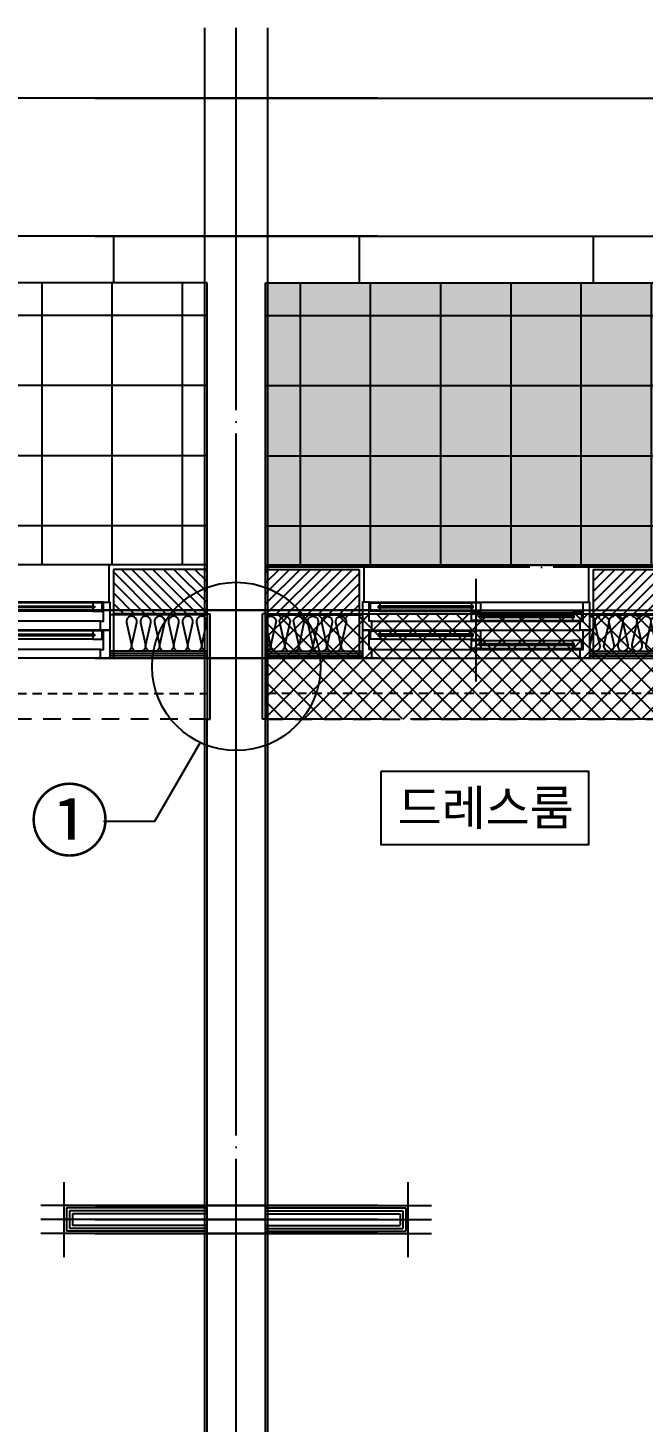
# Model space of a CAD drawing. Header units: millimetres. Extents: x -24416 to 92204, y -190080 to 23760.
# Drawn here: x 4337 to 6967, y -144708 to -138747 of the extents above; entities that cross this region are included whole.
import ezdxf
from ezdxf.enums import TextEntityAlignment as Align
from ezdxf.xclip import XClip

# ---------------------------------------------------------------- set-up
doc = ezdxf.new("R2010")
doc.units = ezdxf.units.MM
doc.header["$LTSCALE"] = 50
doc.header["$XCLIPFRAME"] = 0
for name, pattern in [('AUDIT_D_220706163347-0', [0]), ('CEN', [62, 60, -1, 0, -1]), ('H', [1.3, 0.8, -0.5]), ('HID', [2.5, 1.5, -1])]:
    doc.linetypes.add(name, pattern=pattern)
for name, color, linetype in [('A_HAT', 8, 'Continuous'), ('AA-단열-바닥-욕실', 30, 'Continuous'), ('ARDM', 7, 'Continuous'), ('CEN_CON', 1, 'CEN'), ('CEN_WALL', 12, 'CEN'), ('CONC', 2, 'Continuous'), ('dan1', 7, 'HID'), ('ELE3_CON', 7, 'Continuous'), ('ELE4', 4, 'Continuous'), ('ETC', 6, 'Continuous'), ('FIN', 6, 'Continuous'), ('HAT', 9, 'Continuous'), ('INS', 252, 'Continuous'), ('TEXT', 3, 'Continuous'), ('WAL', 3, 'Continuous'), ('WAL_DRY', 7, 'Continuous'), ('WIN', 4, 'Continuous'), ('바닥타일', 8, 'Continuous'), ('실명', 3, 'AUDIT_D_220706163347-0'), ('실명박스', 7, 'AUDIT_D_220706163347-0'), ('커튼박스', 6, 'Continuous')]:
    doc.layers.add(name, color=color, linetype=linetype)
for name, color, linetype, plot in [('AA-CEN', 1, 'CEN', False), ('Defpoint', 135, 'Continuous', False), ('MC', 135, 'Continuous', False)]:
    doc.layers.add(name, color=color, linetype=linetype, plot=plot)
doc.styles.add('HAUD01', font='Dotum.ttf')
doc.styles.add('돋움', font='Dotum.ttf')
pattern_1 = [(45, (-296297.877, -137577.174), (-22.4506403, 22.4506403), [])]

# ---------------------------------------------------------------- blocks, each defined once
blk = doc.blocks.new('WIN_이중창_1000')
at = {"layer": 'Defpoint'}
for p, q in [((-15, 240), (-15, 0)), ((985, 240), (985, 0))]:
    blk.add_line(p, q, dxfattribs=at)
at = {"layer": 'WIN'}
blk.add_line((485, -100), (485, 340), dxfattribs=at)
at = {"layer": 'WIN', "color": 8}
for p, q in [((942, 240), (28, 240)), ((465, 196), (73, 196)), ((897, 237), (505, 237)), ((897, 202), (505, 202)), ((930, 158), (40, 158)), ((930, 120), (40, 120)), ((465, 161), (73, 161)), ((465, 76), (73, 76)), ((897, 117), (505, 117)), ((897, 82), (505, 82)), ((930, 38), (40, 38)), ((930, 0), (40, 0)), ((465, 41), (73, 41))]:
    blk.add_line(p, q, dxfattribs=at)
at = {"layer": 'WIN'}
for points in [[(40, 158), (28, 158), (28, 240), (0, 240), (0, 120), (40, 120), (40, 158)], [(930, 158), (942, 158), (942, 240), (970, 240), (970, 120), (930, 120), (930, 158)], [(73, 175.5), (73, 161), (33, 161), (33, 196), (73, 196), (73, 181.5)], [(472, 181.5), (472, 175.5), (66, 175.5), (66, 181.5), (472, 181.5)], [(505, 216.5), (505, 202), (465, 202), (465, 237), (505, 237), (505, 222.5)], [(465, 175.5), (465, 161), (505, 161), (505, 196), (465, 196), (465, 181.5)], [(904, 222.5), (904, 216.5), (498, 216.5), (498, 222.5), (904, 222.5)], [(897, 216.5), (897, 202), (937, 202), (937, 237), (897, 237), (897, 222.5)], [(40, 38), (28, 38), (28, 120), (0, 120), (0, 0), (40, 0), (40, 38)], [(930, 38), (942, 38), (942, 120), (970, 120), (970, 0), (930, 0), (930, 38)], [(73, 55.5), (73, 41), (33, 41), (33, 76), (73, 76), (73, 61.5)], [(472, 61.5), (472, 55.5), (66, 55.5), (66, 61.5), (472, 61.5)], [(505, 96.5), (505, 82), (465, 82), (465, 117), (505, 117), (505, 102.5)], [(465, 55.5), (465, 41), (505, 41), (505, 76), (465, 76), (465, 61.5)], [(904, 102.5), (904, 96.5), (498, 96.5), (498, 102.5), (904, 102.5)], [(897, 96.5), (897, 82), (937, 82), (937, 117), (897, 117), (897, 102.5)]]:
    blk.add_lwpolyline(points, dxfattribs=at)
blk = doc.blocks.new('insul1')
blk.add_lwpolyline([(0, 0, 0.480617), (0.146, 0.183), (0.004, 0.817, -1.249969), (0.296, 0.817), (0.154, 0.183, 0.480617), (0.3, 0, 0.480617)], format="xyb")
blk = doc.blocks.new('U-131A(기본)', base_point=(-95320.8, -158830.5))
at = {"layer": 'A_HAT'}
h = blk.add_hatch(dxfattribs=at)
h.set_pattern_fill('ANSI31', color=256, scale=10, style=0)
h.set_pattern_definition(pattern_1)
h.paths.add_polyline_path([(-95195.8, -150510.5), (-95195.8, -150700.5), (-94795.8, -150700.5), (-94795.8, -150510.5)])
h = blk.add_hatch(dxfattribs=at)
h.set_pattern_fill('ANSI31', color=256, scale=10, style=0)
h.set_pattern_definition(pattern_1)
h.paths.add_polyline_path([(-93795.8, -150510.5), (-93255.8, -150510.5), (-93255.8, -150700.5), (-93795.8, -150700.5)])
at = {"layer": '바닥타일'}
h = blk.add_hatch(dxfattribs=at)
h.set_pattern_fill('_USER', color=256, scale=300, double=1, pattern_type=0)
h.set_pattern_definition([(0, (-296297.88, -137577.17), (0, 300), []), (90, (-296297.88, -137577.17), (-300, 2e-14), [])])
h.paths.add_polyline_path([(-87035.8, -150050.5), (-87035.8, -148695.5), (-90735.8, -148695.5), (-90735.8, -149580.5), (-91205.8, -149580.5), (-91205.8, -148695.5), (-93145.8, -148695.5), (-93145.8, -149285.5), (-95195.8, -149285.5), (-95195.8, -150490.5), (-90965.8, -150490.5), (-90965.8, -150050.5)])
at = {"layer": 'CEN_CON'}
for p, q in [((-95320.8, -159130.5), (-95320.8, -148195.5)), ((-95925.8, -148495.5), (-86035.8, -148495.5)), ((-95925.8, -149085.5), (-92586.5, -149085.5))]:
    blk.add_line(p, q, dxfattribs=at)
at = {"layer": 'CEN_WALL'}
for p, q in [((-95925.8, -150685.5), (-93155.8, -150685.5)), ((-95925.8, -153290.5), (-94485.8, -153290.5))]:
    blk.add_line(p, q, dxfattribs=at)
at = {"layer": 'CONC'}
for p, q in [((-95320.8, -149085.5), (-94795.8, -149085.5)), ((-94795.8, -149085.5), (-94795.8, -149285.5)), ((-93795.8, -149085.5), (-93345.8, -149085.5)), ((-93795.8, -149085.5), (-93795.8, -149285.5)), ((-95195.8, -150700.5), (-95195.8, -149285.5)), ((-95195.8, -149285.5), (-94795.8, -149285.5)), ((-93795.8, -149285.5), (-93145.8, -149285.5)), ((-95208.8, -151150.5), (-95208.8, -150700.5)), ((-95195.8, -150700.5), (-95208.8, -150700.5)), ((-95195.8, -151150.5), (-95208.8, -151150.5)), ((-95195.8, -156690.5), (-95195.8, -151150.5))]:
    blk.add_line(p, q, dxfattribs=at)
at = {"layer": 'dan1'}
blk.add_line((-95195.8, -151150.5), (-91575.8, -151150.5), dxfattribs=at)
at = {"layer": 'ELE3_CON'}
for p, q in [((-94795.8, -149085.5), (-93795.8, -149085.5)), ((-94795.8, -149285.5), (-93795.8, -149285.5))]:
    blk.add_line(p, q, dxfattribs=at)
at = {"layer": 'ELE4'}
blk.add_line((-94775.8, -150490.5), (-93815.8, -150490.5), dxfattribs=at)
at = {"layer": 'FIN'}
for p, q in [((-95195.8, -150490.5), (-94775.8, -150490.5)), ((-94775.8, -150490.5), (-94775.8, -150650.5)), ((-93815.8, -150490.5), (-93255.8, -150490.5)), ((-93815.8, -150490.5), (-93815.8, -150650.5))]:
    blk.add_line(p, q, dxfattribs=at)
at = {"layer": 'INS'}
for p, q in [((-95195.8, -150700.5), (-95195.8, -151150.5)), ((-95195.8, -150705.5), (-94780.8, -150705.5)), ((-93810.8, -150705.5), (-90750.8, -150705.5)), ((-95195.8, -150860.5), (-94780.8, -150860.5)), ((-93810.8, -150860.5), (-93395.8, -150860.5))]:
    blk.add_line(p, q, dxfattribs=at)
at = {"layer": 'MC'}
for p, q in [((-95185.8, -159130.5), (-95185.8, -148195.5)), ((-95925.8, -150890.5), (-93155.8, -150890.5)), ((-94585.8, -153450.5), (-94585.8, -153130.5)), ((-95925.8, -153230.5), (-94485.8, -153230.5)), ((-95925.8, -153350.5), (-94485.8, -153350.5))]:
    blk.add_line(p, q, dxfattribs=at)
at = {"layer": 'WAL'}
for p, q in [((-95195.8, -150510.5), (-94795.8, -150510.5)), ((-94795.8, -150510.5), (-94795.8, -150700.5)), ((-93795.8, -150510.5), (-93255.8, -150510.5)), ((-93795.8, -150510.5), (-93795.8, -150700.5)), ((-95195.8, -150700.5), (-94795.8, -150700.5)), ((-93795.8, -150700.5), (-93255.8, -150700.5))]:
    blk.add_line(p, q, dxfattribs=at)
at = {"layer": 'WAL_DRY'}
for p, q in [((-95195.8, -150870.5), (-94780.8, -150870.5)), ((-95195.8, -150880.5), (-94780.8, -150880.5)), ((-93810.8, -150870.5), (-93395.8, -150870.5)), ((-93810.8, -150880.5), (-93395.8, -150880.5)), ((-95195.8, -153240.5), (-94595.8, -153240.5)), ((-94595.8, -153240.5), (-94595.8, -153340.5)), ((-95195.8, -153253), (-94608.3, -153253)), ((-95195.8, -153265.5), (-94620.8, -153265.5)), ((-94620.8, -153265.5), (-94620.8, -153315.5)), ((-94608.3, -153253), (-94608.3, -153328)), ((-95195.8, -153315.5), (-94620.8, -153315.5)), ((-95195.8, -153328), (-94608.3, -153328)), ((-95195.8, -153340.5), (-94595.8, -153340.5))]:
    blk.add_line(p, q, dxfattribs=at)
at = {"layer": '커튼박스', "linetype": 'H'}
blk.add_line((-93395.8, -151040.5), (-95195.8, -151040.5), dxfattribs=at)
at = {"layer": 'INS', "xscale": 150, "yscale": 150, "zscale": 150, "row_count": 1, "column_count": 6, "row_spacing": 0, "column_spacing": 60}
blk.add_blockref('insul1', (-95195.8, -150860.5), dxfattribs=at)
at = {"layer": 'INS', "xscale": -150, "yscale": 150, "zscale": 150, "rotation": 180, "row_count": 1, "column_count": 52, "row_spacing": 0, "column_spacing": -60}
blk.add_blockref('insul1', (-93810.8, -150710.5), dxfattribs=at)
at = {"layer": 'WIN', "xscale": -1}
blk.add_blockref('WIN_이중창_1000', (-93810.8, -150890.5), dxfattribs=at)
blk = doc.blocks.new('A$C415C5DAF')
at = {"layer": '실명박스'}
blk.add_lwpolyline([(-6639.1, -160303.1), (-6639.1, -160615.6), (-5750.1, -160615.6), (-5750.1, -160303.1)], close=True, dxfattribs=at)
at = {"layer": '실명', "style": 'HAUD01'}
blk.add_text('드레스룸', height=150, dxfattribs=at).set_placement((-6191.1, -160457.1), align=Align.MIDDLE)
blk = doc.blocks.new('A$C1CAF0AFA')
at = {"layer": 'ETC'}
h = blk.add_hatch(dxfattribs=at)
h.set_pattern_fill('CROSS', color=256, scale=10, angle=45)
h.set_pattern_definition([(45, (110765.9, 5940), (7e-15, 89.802561), [31.75, -95.25]), (135, (110788.35, 5940), (-89.802561, 7e-15), [31.75, -95.25])])
h.paths.add_polyline_path([(19983, -172942.4), (30543, -172942.4), (30543, -171837.4), (19983, -171837.4)])
h.paths.add_polyline_path([(7143, -172942.4), (7143, -171662.4), (8783, -171662.4), (8783, -171837.4), (16793, -171837.4), (16793, -172942.4)])
h.paths.add_polyline_path([(7013, -172942.4), (5353, -172942.4), (5353, -171652.4), (7013, -171652.4)])
h.paths.add_polyline_path([(5363, -163597.4), (7403, -163597.4), (7403, -163007.4), (9343, -163007.4), (9343, -163892.4), (9813, -163892.4), (9813, -163007.4), (13513, -163007.4), (13513, -164362.4), (9583, -164362.4), (9583, -164812.4), (5353, -164812.4), (5353, -163597.4)])
h.paths.add_polyline_path([(26198, -163007.4), (29903, -163007.4), (29903, -163892.4), (30543, -163892.4), (30543, -164362.4), (26203, -164362.4), (26203, -163007.4)])
at = {"layer": 'HAT'}
h = blk.add_hatch(dxfattribs=at)
h.set_pattern_fill('_USER', color=5, scale=60, angle=45, double=1, pattern_type=0)
h.set_pattern_definition([(45, (0, 5940), (-42.426407, 42.426407), []), (135, (0, 5940), (-42.426407, -42.426407), [])])
h.paths.add_polyline_path([(19983, -169307.4), (16793, -169307.4), (16793, -171627.4), (8993, -171627.4), (8993, -171452.4), (5353, -171452.4), (5353, -171002.4), (8973, -171002.4), (8973, -171292.4), (9173, -171292.4), (9173, -171002.4), (9623, -171002.4), (9623, -171177.4), (13693, -171177.4), (13693, -171467.4), (13893, -171467.4), (13893, -171177.4), (16343, -171177.4), (16343, -168857.4), (20433, -168857.4), (20433, -171177.4), (25823, -171177.4), (25823, -171467.4), (26023, -171467.4), (26023, -171177.4), (30093, -171177.4), (30093, -165022.4), (26633, -165022.4), (26633, -166567.4), (26323, -166567.4), (26323, -166244.9), (26123, -166244.9), (26123, -166567.4), (19983, -166567.4), (19983, -166117.4), (26183, -166117.4), (26183, -164572.4), (30543, -164572.4), (30543, -171627.4), (19983, -171627.4)])
h.paths.add_polyline_path([(5353, -165462.4), (5353, -165012.4), (9793, -165012.4), (9793, -164572.4), (13533, -164572.4), (13533, -166117.4), (16263, -166117.4), (16263, -165967.4), (17653, -165967.4), (17663, -165967.4), (17663, -166117.4), (19733, -166117.4), (19733, -166567.4), (13593, -166567.4), (13593, -166244.9), (13393, -166244.9), (13393, -166567.4), (13083, -166567.4), (13083, -165022.4), (10243, -165022.4), (10243, -165462.4), (9173, -165462.4), (9173, -165172.4), (8973, -165172.4), (8973, -165462.4)])
at = {"layer": 'AA-CEN'}
blk.add_lwpolyline([(5363, -163597.4), (7403, -163597.4), (7403, -163007.4), (9343, -163007.4), (9343, -163892.4), (9813, -163892.4), (9813, -163007.4), (13513, -163007.4), (13513, -164362.4), (9583, -164362.4), (9583, -164812.4), (5353, -164812.4), (5353, -163597.4), (5363, -163597.4)], close=True, dxfattribs=at)
at = {"layer": 'AA-CEN', "color": 4}
blk.add_lwpolyline([(13083, -165022.4), (10243, -165022.4), (10243, -165462.4), (9173, -165462.4), (9173, -165172.4), (8973, -165172.4), (8973, -165462.4), (5353, -165462.4), (5353, -165012.4), (9793, -165012.4), (9793, -164572.4), (13533, -164572.4)], dxfattribs=at)
blk = doc.blocks.new('A$C45F312F6')
at = {"layer": 'ARDM', "color": 3}
blk.add_lwpolyline([(5073.1, -165562.4), (4878.1, -165900.8), (4660.6, -165900.8)], dxfattribs=at)
blk.add_circle((5228, -165237.4), 360, dxfattribs=at)
at = {"layer": 'TEXT', "style": '돋움'}
blk.add_text('①', height=250, dxfattribs=at).set_placement((4515.5, -166021.9), align=Align.CENTER)

msp = doc.modelspace()

# ---------------------------------------------------------------- block references
for name, p in [('A$C45F312F6', (0, 23760)), ('U-131A(기본)', (5228, -149382.4))]:
    msp.add_blockref(name, p)
ref = msp.add_blockref('U-131A(기본)', (5228, -149382.4), dxfattribs=dict(xscale=-1))
XClip(ref).set_block_clipping_path([(-125185.7621048288, -159130.4644776349), (-93669.6970513853, -145405.4644776349)])
at = {"layer": 'AA-단열-바닥-욕실'}
msp.add_blockref('A$C1CAF0AFA', (0, 23760), dxfattribs=at)
at = {"layer": '실명박스'}
msp.add_blockref('A$C415C5DAF', (12485.4, 18377.1), dxfattribs=at)

doc.saveas('drawing.dxf')
